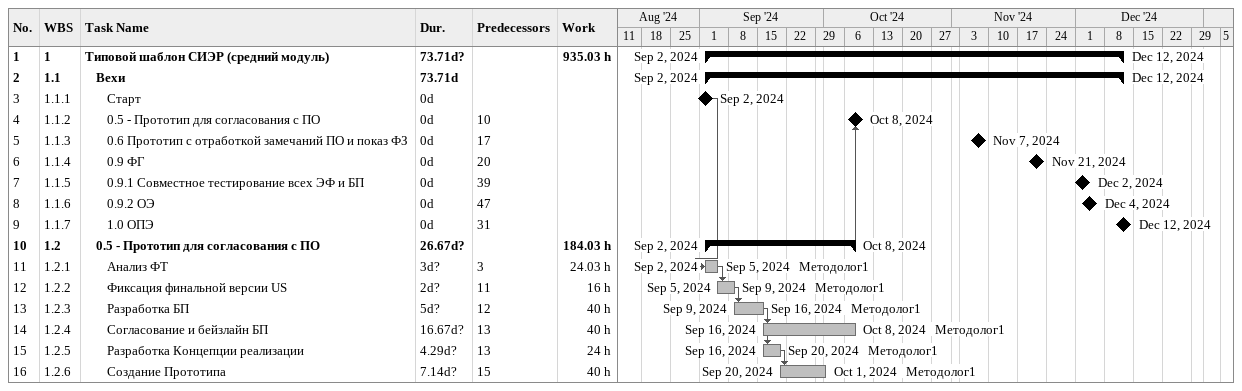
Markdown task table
| ID | WBS | Task | Duration | Start | Finish | Predecessors | Resources | Work (h) |
|---|---|---|---|---|---|---|---|---|
| 1 | 1 | **Типовой шаблон СИЭР (средний модуль)** | 73.71d? | 2024-09-02 | 2024-12-12 |  |  | 935.03 |
| 2 | 1.1 | **Вехи** | 73.71d | 2024-09-02 | 2024-12-12 |  |  |  |
| 3 | 1.1.1 | Старт | 0d | 2024-09-02 | 2024-09-02 |  |  |  |
| 4 | 1.1.2 | 0.5 - Прототип для согласования с ПО | 0d | 2024-10-08 | 2024-10-08 | 10 |  |  |
| 5 | 1.1.3 | 0.6 Прототип с отработкой замечаний ПО и показ ФЗ | 0d | 2024-11-07 | 2024-11-07 | 17 |  |  |
| 6 | 1.1.4 | 0.9 ФГ | 0d | 2024-11-21 | 2024-11-21 | 20 |  |  |
| 7 | 1.1.5 | 0.9.1 Совместное тестирование всех ЭФ и БП | 0d | 2024-12-02 | 2024-12-02 | 39 |  |  |
| 8 | 1.1.6 | 0.9.2 ОЭ | 0d | 2024-12-04 | 2024-12-04 | 47 |  |  |
| 9 | 1.1.7 | 1.0 ОПЭ | 0d | 2024-12-12 | 2024-12-12 | 31 |  |  |
| 10 | 1.2 | **0.5 - Прототип для согласования с ПО** | 26.67d? | 2024-09-02 | 2024-10-08 |  |  | 184.03 |
| 11 | 1.2.1 | Анализ ФТ | 3d? | 2024-09-02 | 2024-09-05 | 3 | Методолог1 | 24.03 |
| 12 | 1.2.2 | Фиксация финальной версии US | 2d? | 2024-09-05 | 2024-09-09 | 11 | Методолог1 | 16 |
| 13 | 1.2.3 | Разработка БП | 5d? | 2024-09-09 | 2024-09-16 | 12 | Методолог1 | 40 |
| 14 | 1.2.4 | Согласование и бейзлайн БП | 16.67d? | 2024-09-16 | 2024-10-08 | 13 | Методолог1 | 40 |
| 15 | 1.2.5 | Разработка Концепции реализации | 4.29d? | 2024-09-16 | 2024-09-20 | 13 | Методолог1 | 24 |
| 16 | 1.2.6 | Создание Прототипа | 7.14d? | 2024-09-20 | 2024-10-01 | 15 | Методолог1 | 40 |
